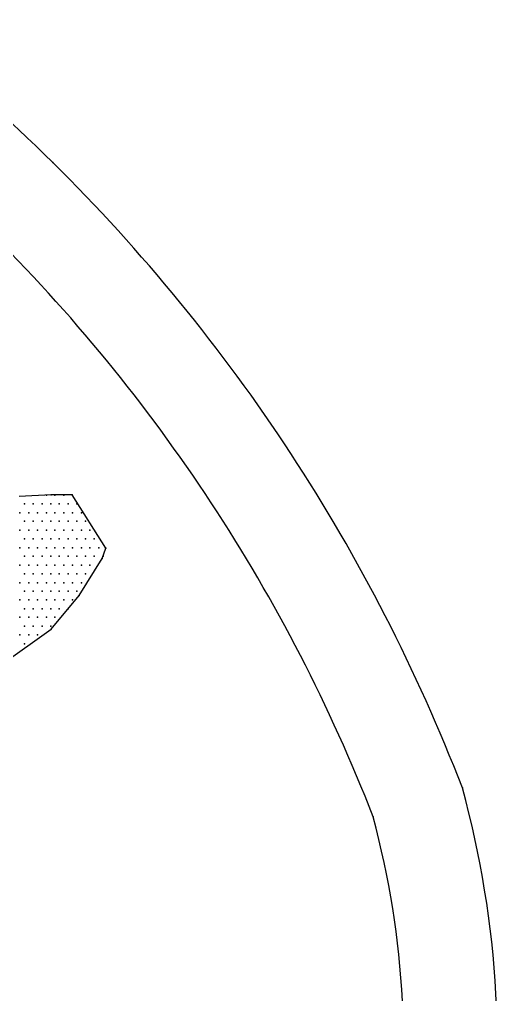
# Model space of a CAD drawing. Extents: x 204392 to 206166, y 706239 to 707835.
# Drawn here: x 204802.15 to 204813.98, y 707737.6 to 707761.73 of the extents above; entities that cross this region are included whole.
import ezdxf

# ---------------------------------------------------------------- set-up
doc = ezdxf.new("R2010")
doc.units = 0
doc.header["$LTSCALE"] = 7
doc.header["$MEASUREMENT"] = 0
doc.layers.add('FNCP001', color=2, linetype='Continuous')
doc.layers.add('KOTERET', color=1, linetype='Continuous')

# ---------------------------------------------------------------- blocks, each defined once
blk = doc.blocks.new('elips')
at = {"layer": 'KOTERET', "color": 1, "linetype": 'Continuous'}
for points in [[(183499.183, 676929.419, 0.06433), (183486.442, 676932.934, 0.055067), (183475.12, 676933.272, 0.081051), (183461.745, 676930.522, 0.05642), (183453.274, 676926.141, 0.170965), (183446.76, 676918.546, 0.076819), (183445.768, 676914.054, 0.118306), (183447.357, 676907.208, 0.129737), (183452.434, 676901.439, 0.070189), (183462.373, 676896.203, 0.047922), (183469.826, 676894.308, 0.049022), (183480.493, 676893.543, 0.072792), (183496.095, 676896.245, 0.1248), (183506.346, 676901.851, 0.103709), (183511.977, 676909.816, 0.036886), (183512.389, 676911.563, 0.106536), (183512.104, 676916.688, 0.106243), (183507.037, 676924.426, 0.106919), (183499.183, 676929.419)], [(183470.016, 676895.454, 0.049045), (183480.462, 676894.704, 0.072972), (183495.768, 676897.364, 0.125195), (183505.554, 676902.701, 0.103069), (183510.89, 676910.222, 0.035565), (183511.244, 676911.747, 0.105225), (183511.001, 676916.329, 0.105504), (183506.224, 676923.602, 0.107235), (183498.761, 676928.342, 0.064474), (183486.278, 676931.783, 0.055181), (183475.189, 676932.116, 0.081162), (183462.162, 676929.44, 0.05669), (183453.886, 676925.154, 0.171614), (183447.842, 676918.129, 0.076301), (183446.929, 676914.012, 0.117637), (183448.397, 676907.731, 0.130118), (183453.1, 676902.394, 0.070334), (183462.769, 676897.296, 0.047983), (183470.016, 676895.454)]]:
    blk.add_lwpolyline(points, format="xyb", dxfattribs=at)
at = {"layer": 'KOTERET', "color": 2, "linetype": 'Continuous'}
for points in [[(183507.016, 676920.314), (183506.62, 676920.293)], [(183506.958, 676920.309), (183506.958, 676920.309)], [(183507.275, 676920.314), (183507.016, 676920.314)], [(183507.063, 676920.309), (183507.063, 676920.309)], [(183507.174, 676920.309), (183507.174, 676920.309)], [(183507.692, 676919.654), (183507.275, 676920.314)], [(183506.689, 676920.203), (183506.689, 676920.203)], [(183506.794, 676920.203), (183506.794, 676920.203)], [(183506.905, 676920.203), (183506.905, 676920.203)], [(183507.011, 676920.203), (183507.011, 676920.203)], [(183507.116, 676920.203), (183507.116, 676920.203)], [(183507.227, 676920.203), (183507.227, 676920.203)], [(183507.333, 676920.203), (183507.333, 676920.203)], [(183506.631, 676920.092), (183506.631, 676920.092)], [(183506.741, 676920.092), (183506.741, 676920.092)], [(183506.847, 676920.092), (183506.847, 676920.092)], [(183506.958, 676920.092), (183506.958, 676920.092)], [(183507.063, 676920.092), (183507.063, 676920.092)], [(183507.174, 676920.092), (183507.174, 676920.092)], [(183507.28, 676920.092), (183507.28, 676920.092)], [(183507.391, 676920.092), (183507.391, 676920.092)], [(183506.631, 676919.876), (183506.631, 676919.876)], [(183506.689, 676919.987), (183506.689, 676919.987)], [(183506.741, 676919.876), (183506.741, 676919.876)], [(183506.794, 676919.987), (183506.794, 676919.987)], [(183506.847, 676919.876), (183506.847, 676919.876)], [(183506.905, 676919.987), (183506.905, 676919.987)], [(183506.958, 676919.876), (183506.958, 676919.876)], [(183507.011, 676919.987), (183507.011, 676919.987)], [(183507.063, 676919.876), (183507.063, 676919.876)], [(183507.116, 676919.987), (183507.116, 676919.987)], [(183507.174, 676919.876), (183507.174, 676919.876)], [(183507.227, 676919.987), (183507.227, 676919.987)], [(183507.28, 676919.876), (183507.28, 676919.876)], [(183507.333, 676919.987), (183507.333, 676919.987)], [(183507.391, 676919.876), (183507.391, 676919.876)], [(183507.443, 676919.987), (183507.443, 676919.987)], [(183507.496, 676919.876), (183507.496, 676919.876)], [(183506.689, 676919.77), (183506.689, 676919.77)], [(183506.794, 676919.77), (183506.794, 676919.77)], [(183506.905, 676919.77), (183506.905, 676919.77)], [(183507.011, 676919.77), (183507.011, 676919.77)], [(183507.116, 676919.77), (183507.116, 676919.77)], [(183507.227, 676919.77), (183507.227, 676919.77)], [(183507.333, 676919.77), (183507.333, 676919.77)], [(183507.443, 676919.77), (183507.443, 676919.77)], [(183507.549, 676919.77), (183507.549, 676919.77)], [(183506.631, 676919.659), (183506.631, 676919.659)], [(183506.741, 676919.659), (183506.741, 676919.659)], [(183506.847, 676919.659), (183506.847, 676919.659)], [(183506.958, 676919.659), (183506.958, 676919.659)], [(183507.063, 676919.659), (183507.063, 676919.659)], [(183507.174, 676919.659), (183507.174, 676919.659)], [(183507.28, 676919.659), (183507.28, 676919.659)], [(183507.391, 676919.659), (183507.391, 676919.659)], [(183507.496, 676919.659), (183507.496, 676919.659)], [(183507.607, 676919.659), (183507.607, 676919.659)], [(183507.649, 676919.527), (183507.692, 676919.654)], [(183506.689, 676919.554), (183506.689, 676919.554)], [(183506.794, 676919.554), (183506.794, 676919.554)], [(183506.905, 676919.554), (183506.905, 676919.554)], [(183507.011, 676919.554), (183507.011, 676919.554)], [(183507.116, 676919.554), (183507.116, 676919.554)], [(183507.227, 676919.554), (183507.227, 676919.554)], [(183507.333, 676919.554), (183507.333, 676919.554)], [(183507.364, 676919.068), (183507.649, 676919.527)], [(183507.443, 676919.554), (183507.443, 676919.554)], [(183507.549, 676919.554), (183507.549, 676919.554)], [(183507.66, 676919.554), (183507.66, 676919.554)], [(183506.631, 676919.443), (183506.631, 676919.443)], [(183506.741, 676919.443), (183506.741, 676919.443)], [(183506.847, 676919.443), (183506.847, 676919.443)], [(183506.958, 676919.443), (183506.958, 676919.443)], [(183507.063, 676919.443), (183507.063, 676919.443)], [(183507.174, 676919.443), (183507.174, 676919.443)], [(183507.28, 676919.443), (183507.28, 676919.443)], [(183507.391, 676919.443), (183507.391, 676919.443)], [(183507.496, 676919.443), (183507.496, 676919.443)], [(183506.689, 676919.337), (183506.689, 676919.337)], [(183506.794, 676919.337), (183506.794, 676919.337)], [(183506.905, 676919.337), (183506.905, 676919.337)], [(183507.011, 676919.337), (183507.011, 676919.337)], [(183507.116, 676919.337), (183507.116, 676919.337)], [(183507.227, 676919.337), (183507.227, 676919.337)], [(183507.333, 676919.337), (183507.333, 676919.337)], [(183507.443, 676919.337), (183507.443, 676919.337)], [(183506.631, 676919.227), (183506.631, 676919.227)], [(183506.741, 676919.227), (183506.741, 676919.227)], [(183506.847, 676919.227), (183506.847, 676919.227)], [(183506.958, 676919.227), (183506.958, 676919.227)], [(183507.063, 676919.227), (183507.063, 676919.227)], [(183507.174, 676919.227), (183507.174, 676919.227)], [(183507.28, 676919.227), (183507.28, 676919.227)], [(183507.391, 676919.227), (183507.391, 676919.227)], [(183506.689, 676919.121), (183506.689, 676919.121)], [(183506.794, 676919.121), (183506.794, 676919.121)], [(183506.905, 676919.121), (183506.905, 676919.121)], [(183507.011, 676919.121), (183507.011, 676919.121)], [(183507.016, 676918.651), (183507.364, 676919.068)], [(183507.116, 676919.121), (183507.116, 676919.121)], [(183507.227, 676919.121), (183507.227, 676919.121)], [(183507.333, 676919.121), (183507.333, 676919.121)], [(183506.631, 676919.015), (183506.631, 676919.015)], [(183506.741, 676919.015), (183506.741, 676919.015)], [(183506.847, 676919.015), (183506.847, 676919.015)], [(183506.958, 676919.015), (183506.958, 676919.015)], [(183507.063, 676919.015), (183507.063, 676919.015)], [(183507.174, 676919.015), (183507.174, 676919.015)], [(183507.28, 676919.015), (183507.28, 676919.015)], [(183506.631, 676918.799), (183506.631, 676918.799)], [(183506.689, 676918.905), (183506.689, 676918.905)], [(183506.741, 676918.799), (183506.741, 676918.799)], [(183506.794, 676918.905), (183506.794, 676918.905)], [(183506.847, 676918.799), (183506.847, 676918.799)], [(183506.905, 676918.905), (183506.905, 676918.905)], [(183506.958, 676918.799), (183506.958, 676918.799)], [(183507.011, 676918.905), (183507.011, 676918.905)], [(183507.063, 676918.799), (183507.063, 676918.799)], [(183507.116, 676918.905), (183507.116, 676918.905)], [(183507.227, 676918.905), (183507.227, 676918.905)], [(183506.689, 676918.688), (183506.689, 676918.688)], [(183506.794, 676918.688), (183506.794, 676918.688)], [(183506.905, 676918.688), (183506.905, 676918.688)], [(183507.011, 676918.688), (183507.011, 676918.688)], [(183506.398, 676918.213), (183507.016, 676918.651)], [(183506.631, 676918.583), (183506.631, 676918.583)], [(183506.741, 676918.583), (183506.741, 676918.583)], [(183506.847, 676918.583), (183506.847, 676918.583)], [(183506.689, 676918.472), (183506.689, 676918.472)]]:
    blk.add_lwpolyline(points, dxfattribs=at)
at = {"layer": 'KOTERET', "color": 1}
for p in [(183507.037, 676924.426), (183506.958, 676920.309), (183506.958, 676920.309), (183507.016, 676920.314), (183507.016, 676920.314), (183507.063, 676920.309), (183507.063, 676920.309), (183507.174, 676920.309), (183507.174, 676920.309), (183507.275, 676920.314), (183507.275, 676920.314), (183506.689, 676920.203), (183506.689, 676920.203), (183506.794, 676920.203), (183506.794, 676920.203), (183506.905, 676920.203), (183506.905, 676920.203), (183507.011, 676920.203), (183507.011, 676920.203), (183507.116, 676920.203), (183507.116, 676920.203), (183507.227, 676920.203), (183507.227, 676920.203), (183507.333, 676920.203), (183507.333, 676920.203), (183506.631, 676920.092), (183506.631, 676920.092), (183506.741, 676920.092), (183506.741, 676920.092), (183506.847, 676920.092), (183506.847, 676920.092), (183506.958, 676920.092), (183506.958, 676920.092), (183507.063, 676920.092), (183507.063, 676920.092), (183507.174, 676920.092), (183507.174, 676920.092), (183507.28, 676920.092), (183507.28, 676920.092), (183507.391, 676920.092), (183507.391, 676920.092), (183506.631, 676919.876), (183506.631, 676919.876), (183506.689, 676919.987), (183506.689, 676919.987), (183506.741, 676919.876), (183506.741, 676919.876), (183506.794, 676919.987), (183506.794, 676919.987), (183506.847, 676919.876), (183506.847, 676919.876), (183506.905, 676919.987), (183506.905, 676919.987), (183506.958, 676919.876), (183506.958, 676919.876), (183507.011, 676919.987), (183507.011, 676919.987), (183507.063, 676919.876), (183507.063, 676919.876), (183507.116, 676919.987), (183507.116, 676919.987), (183507.174, 676919.876), (183507.174, 676919.876), (183507.227, 676919.987), (183507.227, 676919.987), (183507.28, 676919.876), (183507.28, 676919.876), (183507.333, 676919.987), (183507.333, 676919.987), (183507.391, 676919.876), (183507.391, 676919.876), (183507.443, 676919.987), (183507.443, 676919.987), (183507.496, 676919.876), (183507.496, 676919.876), (183506.689, 676919.77), (183506.689, 676919.77), (183506.794, 676919.77), (183506.794, 676919.77), (183506.905, 676919.77), (183506.905, 676919.77), (183507.011, 676919.77), (183507.011, 676919.77), (183507.116, 676919.77), (183507.116, 676919.77), (183507.227, 676919.77), (183507.227, 676919.77), (183507.333, 676919.77), (183507.333, 676919.77), (183507.443, 676919.77), (183507.443, 676919.77), (183507.549, 676919.77), (183507.549, 676919.77), (183506.631, 676919.659), (183506.631, 676919.659), (183506.741, 676919.659), (183506.741, 676919.659), (183506.847, 676919.659), (183506.847, 676919.659), (183506.958, 676919.659), (183506.958, 676919.659), (183507.063, 676919.659), (183507.063, 676919.659), (183507.174, 676919.659), (183507.174, 676919.659), (183507.28, 676919.659), (183507.28, 676919.659), (183507.391, 676919.659), (183507.391, 676919.659), (183507.496, 676919.659), (183507.496, 676919.659), (183507.607, 676919.659), (183507.607, 676919.659), (183507.692, 676919.654), (183507.692, 676919.654), (183506.689, 676919.554), (183506.689, 676919.554), (183506.794, 676919.554), (183506.794, 676919.554), (183506.905, 676919.554), (183506.905, 676919.554), (183507.011, 676919.554), (183507.011, 676919.554), (183507.116, 676919.554), (183507.116, 676919.554), (183507.227, 676919.554), (183507.227, 676919.554), (183507.333, 676919.554), (183507.333, 676919.554), (183507.443, 676919.554), (183507.443, 676919.554), (183507.549, 676919.554), (183507.549, 676919.554), (183507.649, 676919.527), (183507.649, 676919.527), (183507.66, 676919.554), (183507.66, 676919.554), (183506.631, 676919.443), (183506.631, 676919.443), (183506.741, 676919.443), (183506.741, 676919.443), (183506.847, 676919.443), (183506.847, 676919.443), (183506.958, 676919.443), (183506.958, 676919.443), (183507.063, 676919.443), (183507.063, 676919.443), (183507.174, 676919.443), (183507.174, 676919.443), (183507.28, 676919.443), (183507.28, 676919.443), (183507.391, 676919.443), (183507.391, 676919.443), (183507.496, 676919.443), (183507.496, 676919.443), (183506.689, 676919.337), (183506.689, 676919.337), (183506.794, 676919.337), (183506.794, 676919.337), (183506.905, 676919.337), (183506.905, 676919.337), (183507.011, 676919.337), (183507.011, 676919.337), (183507.116, 676919.337), (183507.116, 676919.337), (183507.227, 676919.337), (183507.227, 676919.337), (183507.333, 676919.337), (183507.333, 676919.337), (183507.443, 676919.337), (183507.443, 676919.337), (183506.631, 676919.227), (183506.631, 676919.227), (183506.741, 676919.227), (183506.741, 676919.227), (183506.847, 676919.227), (183506.847, 676919.227), (183506.958, 676919.227), (183506.958, 676919.227), (183507.063, 676919.227), (183507.063, 676919.227), (183507.174, 676919.227), (183507.174, 676919.227), (183507.28, 676919.227), (183507.28, 676919.227), (183507.391, 676919.227), (183507.391, 676919.227), (183506.689, 676919.121), (183506.689, 676919.121), (183506.794, 676919.121), (183506.794, 676919.121), (183506.905, 676919.121), (183506.905, 676919.121), (183507.011, 676919.121), (183507.011, 676919.121), (183507.116, 676919.121), (183507.116, 676919.121), (183507.227, 676919.121), (183507.227, 676919.121), (183507.333, 676919.121), (183507.333, 676919.121), (183507.364, 676919.068), (183507.364, 676919.068), (183506.631, 676919.015), (183506.631, 676919.015), (183506.741, 676919.015), (183506.741, 676919.015), (183506.847, 676919.015), (183506.847, 676919.015), (183506.958, 676919.015), (183506.958, 676919.015), (183507.063, 676919.015), (183507.063, 676919.015), (183507.174, 676919.015), (183507.174, 676919.015), (183507.28, 676919.015), (183507.28, 676919.015), (183506.631, 676918.799), (183506.631, 676918.799), (183506.689, 676918.905), (183506.689, 676918.905), (183506.741, 676918.799), (183506.741, 676918.799), (183506.794, 676918.905), (183506.794, 676918.905), (183506.847, 676918.799), (183506.847, 676918.799), (183506.905, 676918.905), (183506.905, 676918.905), (183506.958, 676918.799), (183506.958, 676918.799), (183507.011, 676918.905), (183507.011, 676918.905), (183507.063, 676918.799), (183507.063, 676918.799), (183507.116, 676918.905), (183507.116, 676918.905), (183507.227, 676918.905), (183507.227, 676918.905), (183506.689, 676918.688), (183506.689, 676918.688), (183506.794, 676918.688), (183506.794, 676918.688), (183506.905, 676918.688), (183506.905, 676918.688), (183507.011, 676918.688), (183507.011, 676918.688), (183506.631, 676918.583), (183506.631, 676918.583), (183506.741, 676918.583), (183506.741, 676918.583), (183506.847, 676918.583), (183506.847, 676918.583), (183507.016, 676918.651), (183507.016, 676918.651), (183506.689, 676918.472), (183506.689, 676918.472), (183512.104, 676916.688), (183511.001, 676916.329)]:
    blk.add_point(p, dxfattribs=at)

msp = doc.modelspace()

# ---------------------------------------------------------------- block references
at = {"layer": 'FNCP001', "xscale": 2, "yscale": 2, "zscale": 2}
msp.add_blockref('elips', (-162211.1, -646090.662), dxfattribs=at)

doc.saveas('drawing.dxf')
